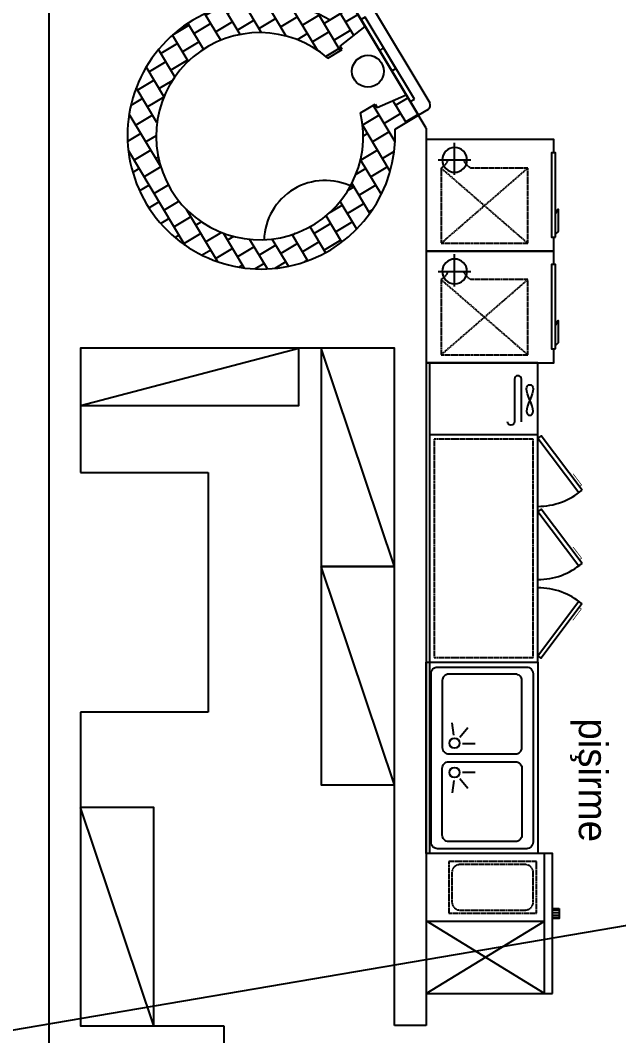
# Model space of a CAD drawing. Header units: millimetres. Extents: x 521598 to 528569, y -164711 to -162316.
# Drawn here: x 522430 to 522806, y -164383 to -163746 of the extents above; entities that cross this region are included whole.
import ezdxf

# ---------------------------------------------------------------- set-up
doc = ezdxf.new("R2010")
doc.units = ezdxf.units.MM
doc.linetypes.add('DASHED', pattern=[0.75, 0.5, -0.25])
for name, color, linetype in [('002 Çizgi', 7, 'Continuous'), ('CIHAZ', 2, 'Continuous'), ('S2000-002 Çizgi', 7, 'Continuous')]:
    doc.layers.add(name, color=color, linetype=linetype)
doc.styles.add('TAKSİM', font='GOTHIC.TTF', dxfattribs={"height": 20})

# ---------------------------------------------------------------- blocks, each defined once
blk = doc.blocks.new('A$C06017225')
at = {"layer": 'S2000-002 Çizgi'}
h = blk.add_hatch(dxfattribs=at)
h.set_pattern_fill('AR-B88', color=256, scale=0.06, style=0)
h.set_pattern_definition([(0, (-8243.159, 3900.022), (0, 12.192), []), (90, (-8243.159, 3900.022), (-6.096, 12.192), [12.192, -12.192])])
h.paths.add_polyline_path([(43.99, 27.14), (43.99, 10), (58.99, 10), (61.49, 29.77), (63.99, 29.77), (63.99, 40.41, -6.342329), (103.99, 40.41), (103.99, 29.77), (106.49, 29.77), (108.99, 10), (113.99, 10), (123.99, 10), (123.99, 27.14, 3.946619)])
for p, q in [((63.99, 40.41), (63.99, 29.77)), ((103.99, 40.41), (103.99, 29.77)), ((43.99, 27.14), (43.99, 10)), ((61.49, 29.77), (58.99, 10)), ((63.99, 29.77), (61.49, 29.77)), ((103.99, 29.77), (106.49, 29.77)), ((106.49, 29.77), (108.99, 10)), ((123.99, 27.14), (123.99, 10)), ((123.99, 10), (43.99, 10))]:
    blk.add_line(p, q, dxfattribs=at)
at = {"layer": 'S2000-002 Çizgi', "color": 4}
for p, q in [((43.99, 3), (43.99, 10)), ((123.99, 3), (123.99, 10)), ((120.99, 0), (46.99, 0))]:
    blk.add_line(p, q, dxfattribs=at)
for points in [[(53.99, 7), (113.99, 7), (113.99, 10), (53.99, 10)], [(76.49, 7), (91.49, 7), (91.49, 10), (76.49, 10)]]:
    blk.add_lwpolyline(points, close=True, dxfattribs=at)
at = {"layer": 'S2000-002 Çizgi'}
blk.add_circle((83.99, 23), 10, dxfattribs=at)
for centre, radius, start, end in [((83.99, 101), 84, 298.43689, 241.56311), ((83.99, 102.25), 65, 287.92021, 252.07979), ((5.99, 101), 38.48, 302.71036, 57.28964)]:
    blk.add_arc(centre, radius, start, end, dxfattribs=at)
at = {"layer": 'S2000-002 Çizgi', "color": 4}
for centre, start, end in [((46.99, 3), 180, 270), ((120.99, 3), 270, 0)]:
    blk.add_arc(centre, 3, start, end, dxfattribs=at)
blk = doc.blocks.new('A$C0E3E1D6B')
at = {"layer": 'S2000-002 Çizgi'}
h = blk.add_hatch(dxfattribs=at)
h.set_pattern_fill('LINE', color=256, scale=0.5, angle=90, style=0)
h.set_pattern_definition([(90, (-1212.5031, -3768.8105), (-1.5875, 1e-16), [])])
h.paths.add_polyline_path([(53.26, 4.26), (47.11, 4.26), (47.11, 0), (53.26, 0)])
for p, q in [((0, 9.26), (45.55, 83.36)), ((0, 83.36), (45.4, 9.26)), ((45.4, 83.36), (45.4, 9.26)), ((0, 9.26), (87.9, 9.26))]:
    blk.add_line(p, q, dxfattribs=at)
for points in [[(0, 4.26), (87.9, 4.26), (87.9, 83.36), (0, 83.36)], [(53.26, 0), (47.11, 0), (47.11, 4.26), (53.26, 4.26)]]:
    blk.add_lwpolyline(points, close=True, dxfattribs=at)
at = {"layer": 'S2000-002 Çizgi', "linetype": 'DASHED'}
blk.add_lwpolyline([(50.4, 69.26), (50.4, 14.26), (82.9, 14.26), (82.9, 69.26)], close=True, dxfattribs=at)
blk.add_lwpolyline([(52.4, 62.26), (52.4, 21.26, 0.414214), (57.4, 16.26), (75.9, 16.26, 0.414214), (80.9, 21.26), (80.9, 62.26, 0.414214), (75.9, 67.26), (57.4, 67.26, 0.414214)], format="xyb", close=True, dxfattribs=at)
blk = doc.blocks.new('188-70')
at = {"layer": '002 Çizgi', "color": 7}
blk.add_line((24.33, -110.05), (24.33, 77.95), dxfattribs=at)
for points in [[(-43.67, -110.05), (26.33, -110.05), (26.33, 77.95), (-43.67, 77.95)], [(-71.34, 41.26), (-45.73, 75.49), (-43.67, 73.95), (-69.29, 39.73)], [(-71.49, 15.89), (-45.72, -18.22), (-43.67, -16.67), (-69.44, 17.44)], [(-71.49, -30.08), (-45.72, -64.19), (-43.67, -62.65), (-69.44, -28.54)], [(-40.65, -93.61), (-40.48, -92.15), (-40.02, -90.45), (-39.38, -88.58), (-38.65, -86.63), (-37.91, -84.69), (-37.27, -82.82), (-36.82, -81.12), (-36.64, -79.66), (-36.82, -78.52), (-37.27, -77.7), (-37.91, -77.21), (-38.65, -77.05), (-39.38, -77.21), (-40.02, -77.7), (-40.48, -78.52), (-40.65, -79.66), (-40.48, -81.12), (-40.02, -82.82), (-39.38, -84.69), (-38.65, -86.63), (-37.91, -88.58), (-37.27, -90.45), (-36.82, -92.15), (-36.64, -93.61), (-36.82, -94.75), (-37.27, -95.57), (-37.91, -96.06), (-38.65, -96.22), (-39.38, -96.06), (-40.02, -95.57), (-40.48, -94.75)]]:
    blk.add_lwpolyline(points, close=True, dxfattribs=at)
at = {"layer": '002 Çizgi', "color": 7, "linetype": 'DASHED'}
blk.add_lwpolyline([(21.33, -62.05), (21.33, 74.95), (-40.67, 74.95), (-40.67, -62.05)], close=True, dxfattribs=at)
at = {"layer": '002 Çizgi', "color": 7, "const_width": 0.427}
for points in [[(-69.65, 43.51), (-70.98, 44.51), (-66.75, 50.16), (-65.66, 51.61)], [(-69.79, 13.65), (-71.11, 12.65), (-66.86, 7.02), (-65.77, 5.58)], [(-69.79, -32.33), (-71.11, -33.32), (-66.86, -38.96), (-65.77, -40.4)]]:
    blk.add_lwpolyline(points, dxfattribs=at)
at = {"layer": '002 Çizgi', "color": 7}
blk.add_lwpolyline([(24.33, -65.05), (-43.67, -65.05)], dxfattribs=at)
for points in [[(-33.34, -73.04), (-33.34, -99.71, 1), (-28.99, -99.71)], [(-28.99, -99.71), (-28.99, -73.04, -1), (-24.65, -73.04)]]:
    blk.add_lwpolyline(points, format="xyb", dxfattribs=at)
for centre, start, end in [((-43.67, 73.95), 229.75503, 270), ((-43.67, -16.67), 90, 130.50921), ((-43.67, -62.65), 90, 130.50921)]:
    blk.add_arc(centre, 42.75, start, end, dxfattribs=at)
blk = doc.blocks.new('A$C32DC0840')
at = {"layer": 'S2000-002 Çizgi'}
for p, q in [((45.84, 52.76), (38.03, 53.87)), ((74.16, 52.76), (81.97, 53.87)), ((47.07, 48.95), (40.97, 43.94)), ((50.98, 47.29), (50.98, 39.4)), ((69.02, 47.29), (69.02, 39.4)), ((72.93, 48.95), (79.03, 43.94))]:
    blk.add_line(p, q, dxfattribs=at)
for points in [[(120, 0), (0, 0), (0, 70), (120, 70)], [(120, 68), (0, 68), (0, 70), (120, 70)]]:
    blk.add_lwpolyline(points, close=True, dxfattribs=at)
for points in [[(113, 3), (7, 3, -0.414214), (3, 7), (3, 63, -0.414214), (7, 67), (113, 67, -0.414214), (117, 63), (117, 7, -0.414214)], [(53.5, 10), (11.5, 10, -0.414214), (7.5, 14), (7.5, 56, -0.414214), (11.5, 60), (53.5, 60, -0.414214), (57.5, 56), (57.5, 14, -0.414214)], [(66.5, 10), (108.5, 10, 0.414214), (112.5, 14), (112.5, 56, 0.414214), (108.5, 60), (66.5, 60, 0.414214), (62.5, 56), (62.5, 14, 0.414214)]]:
    blk.add_lwpolyline(points, format="xyb", close=True, dxfattribs=at)
for centre in [(50.79, 52.26), (69.21, 52.26)]:
    blk.add_circle(centre, 3.19, dxfattribs=at)
blk = doc.blocks.new('A$Cb98cdcd6')
at = {"layer": 'CIHAZ', "color": 1}
for p, q in [((65.06, 47.91), (65.06, 68.02)), ((75.33, 57.27), (54.78, 57.27))]:
    blk.add_line(p, q, dxfattribs=at)
at = {"layer": 'CIHAZ', "color": 5, "linetype": 'DASHED'}
for p, q in [((73.52, 4.99), (19.15, 52.18)), ((73.52, 52.18), (19.15, 4.99))]:
    blk.add_line(p, q, dxfattribs=at)
at = {"layer": 'CIHAZ', "color": 5}
for points in [[(1.82, 8.8), (1.82, 61.64), (4.32, 61.64), (4.32, 8.8)], [(1.82, 10.8), (1.82, 23.4), (0, 26.4), (0, 12.4)]]:
    blk.add_lwpolyline(points, close=True, dxfattribs=at)
at = {"layer": 'CIHAZ', "color": 1}
blk.add_circle((65.06, 57.27), 7.76, dxfattribs=at)
at = {"layer": 'S2000-002 Çizgi', "linetype": 'DASHED'}
for p, q in [((19.15, 52.18), (54.92, 52.18)), ((19.15, 4.99), (19.15, 52.18)), ((73.52, 52.18), (73.52, 4.99)), ((73.52, 4.99), (19.15, 4.99))]:
    blk.add_line(p, q, dxfattribs=at)
at = {"layer": 'S2000-002 Çizgi'}
blk.add_lwpolyline([(2.81, 61.64), (2.81, 70), (82.81, 70), (82.81, 0), (2.81, 0), (2.81, 8.8)], dxfattribs=at)
at = {"layer": 'S2000-002 Çizgi', "linetype": 'DASHED'}
for centre, radius, start, end in [((49.89, 61), 10.16, 299.6907, 336.77515), ((78.09, 60.4), 9.4, 201.20794, 240.95663)]:
    blk.add_arc(centre, radius, start, end, dxfattribs=at)

msp = doc.modelspace()

# ---------------------------------------------------------------- linework, layer by layer
at = {"ltscale": 3}
for p, q in [((521598.02, -164520.63), (527300.65, -163548.49)), ((522448.04, -163568.74), (522448.04, -164711.07)), ((522685.04, -163813.74), (522634.04, -163728.74)), ((522685.04, -163813.74), (522685.04, -164376.74)), ((522665.04, -163951.74), (522468.04, -163951.74)), ((522468.04, -163951.74), (522468.04, -164029.74)), ((522468.04, -163987.74), (522605.04, -163951.74)), ((522665.04, -164088.74), (522619.04, -163951.74)), ((522665.04, -164376.74), (522665.04, -163951.74)), ((522468.04, -164029.74), (522548.04, -164029.74)), ((522548.04, -164029.74), (522548.04, -164180.07)), ((522665.04, -164225.74), (522619.04, -164088.74)), ((522548.04, -164180.07), (522468.04, -164180.07)), ((522468.04, -164180.07), (522468.04, -164377.07)), ((522514.04, -164377.07), (522468.04, -164240.07)), ((522468.04, -164377.07), (522558.04, -164377.07)), ((522558.04, -164377.07), (522558.04, -164397.07)), ((522685.04, -164376.74), (522665.04, -164376.74))]:
    msp.add_line(p, q, dxfattribs=at)
for points in [[(522468.04, -163987.74), (522605.04, -163987.74), (522605.04, -163951.74), (522468.04, -163951.74)], [(522665.04, -164088.74), (522665.04, -163951.74), (522619.04, -163951.74), (522619.04, -164088.74)], [(522665.04, -164225.74), (522665.04, -164088.74), (522619.04, -164088.74), (522619.04, -164225.74)], [(522514.04, -164377.07), (522514.04, -164240.07), (522468.04, -164240.07), (522468.04, -164377.07)]]:
    msp.add_lwpolyline(points, close=True, dxfattribs=at)

# ---------------------------------------------------------------- block references
at = {"ltscale": 3, "xscale": -1}
for p in [(522767.86, -163890.84), (522767.86, -163960.84)]:
    msp.add_blockref('A$Cb98cdcd6', p, dxfattribs=at)
at = {"layer": 'S2000-002 Çizgi'}
for name, p, rotation in [('A$C06017225', (522711.33, -163838.12), 120.9637565320683), ('188-70', (522711.37, -164070.89), 180), ('A$C32DC0840', (522755.04, -164268.84), 90), ('A$C0E3E1D6B', (522768.4, -164356.74), 90)]:
    msp.add_blockref(name, p, dxfattribs=dict(at, rotation=rotation))

# ---------------------------------------------------------------- texts
at = {"style": 'TAKSİM'}
msp.add_text('pişirme', height=18, rotation=270, dxfattribs=at).set_placement((522780.76, -164184.09))

doc.saveas('drawing.dxf')
